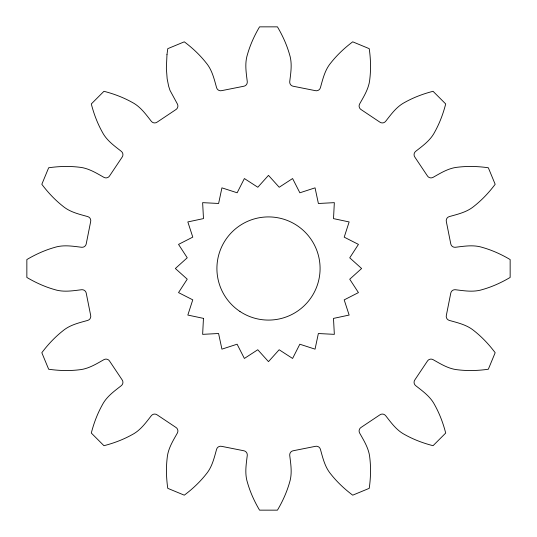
<?xml version="1.0" encoding="UTF-8"?>
<svg xmlns="http://www.w3.org/2000/svg" width="537" height="537" viewBox="0 0 537 537"><rect width="100%" height="100%" fill="white"/><g stroke="black" fill="none" stroke-linecap="round" stroke-linejoin="round"><path stroke-width="0.81" d="M166.98 54.687L166.356 68.233L167.148 78.744L168.618 86.135L170.021 90.431L177.378 103.97A4.215 4.215 0 0 1 175.733 109.702L157.294 122.027A4.215 4.215 0 0 1 151.367 121.349C145.735 114.159 140.332 106.507 131.974 102.245C123.174 97.358 113.69 93.8 103.95 91.303L91.303 103.95C93.8 113.69 97.358 123.174 102.245 131.974C106.507 140.332 114.159 145.735 121.349 151.367A4.215 4.215 0 0 1 122.027 157.294L109.702 175.733A4.215 4.215 0 0 1 103.97 177.378C96.016 172.887 88.095 167.886 78.744 167.148C68.749 166 58.62 166.342 48.666 167.766L41.826 184.285C47.853 192.333 54.774 199.73 62.661 205.993C69.79 212.075 78.926 214.142 87.726 216.592A4.215 4.215 0 0 1 90.619 221.808L86.289 243.563A4.215 4.215 0 0 1 81.624 247.275C72.555 246.174 63.326 244.583 54.405 247.476C44.725 250.242 35.502 254.437 26.85 259.559L26.85 277.441C35.502 282.563 44.725 286.758 54.405 289.524C63.326 292.417 72.555 290.826 81.624 289.725A4.215 4.215 0 0 1 86.289 293.437L90.619 315.192A4.215 4.215 0 0 1 87.726 320.408C78.926 322.858 69.79 324.925 62.661 331.007C54.774 337.27 47.853 344.667 41.826 352.715L48.666 369.234C58.62 370.658 68.749 371 78.744 369.852C88.095 369.114 96.016 364.113 103.97 359.622A4.215 4.215 0 0 1 109.702 361.267L122.027 379.706A4.215 4.215 0 0 1 121.349 385.633C114.159 391.265 106.507 396.668 102.245 405.026C97.358 413.826 93.8 423.31 91.303 433.05L103.95 445.697C113.69 443.2 123.174 439.642 131.974 434.755C140.332 430.493 145.735 422.841 151.367 415.651A4.215 4.215 0 0 1 157.294 414.973L175.733 427.298A4.215 4.215 0 0 1 177.378 433.03C172.887 440.984 167.886 448.905 167.148 458.256C166 468.251 166.342 478.38 167.766 488.334L184.285 495.174C192.333 489.147 199.73 482.226 205.993 474.339C212.075 467.21 214.142 458.074 216.592 449.274A4.215 4.215 0 0 1 221.808 446.381L243.563 450.711A4.215 4.215 0 0 1 247.275 455.376C246.174 464.445 244.583 473.674 247.476 482.595C250.242 492.275 254.437 501.498 259.559 510.15L277.441 510.15C282.563 501.498 286.758 492.275 289.524 482.595C292.417 473.674 290.826 464.445 289.725 455.376A4.215 4.215 0 0 1 293.437 450.711L315.192 446.381A4.215 4.215 0 0 1 320.408 449.274C322.858 458.074 324.925 467.21 331.007 474.339C337.27 482.226 344.667 489.147 352.715 495.174L369.234 488.334C370.658 478.38 371 468.251 369.852 458.256C369.114 448.905 364.113 440.984 359.622 433.03A4.215 4.215 0 0 1 361.267 427.298L379.706 414.973A4.215 4.215 0 0 1 385.633 415.651C391.265 422.841 396.668 430.493 405.026 434.755C413.826 439.642 423.31 443.2 433.05 445.697L445.697 433.05C443.2 423.31 439.642 413.826 434.755 405.026C430.493 396.668 422.841 391.265 415.651 385.633A4.215 4.215 0 0 1 414.973 379.706L427.298 361.267A4.215 4.215 0 0 1 433.03 359.622C440.984 364.113 448.905 369.114 458.256 369.852C468.251 371 478.38 370.658 488.334 369.234L495.174 352.715C489.147 344.667 482.226 337.27 474.339 331.007C467.21 324.925 458.074 322.858 449.274 320.408A4.215 4.215 0 0 1 446.381 315.192L450.711 293.437A4.215 4.215 0 0 1 455.376 289.725C464.445 290.826 473.674 292.417 482.595 289.524C492.275 286.758 501.498 282.563 510.15 277.441L510.15 259.559C501.498 254.437 492.275 250.242 482.595 247.476C473.674 244.583 464.445 246.174 455.376 247.275A4.215 4.215 0 0 1 450.711 243.563L446.381 221.808A4.215 4.215 0 0 1 449.274 216.592C458.074 214.142 467.21 212.075 474.339 205.993C482.226 199.73 489.147 192.333 495.174 184.285L488.334 167.766C478.38 166.342 468.251 166 458.256 167.148C448.905 167.886 440.984 172.887 433.03 177.378A4.215 4.215 0 0 1 427.298 175.733L414.973 157.294A4.215 4.215 0 0 1 415.651 151.367C422.841 145.735 430.493 140.332 434.755 131.974C439.642 123.174 443.2 113.69 445.697 103.95L433.05 91.303C423.31 93.8 413.826 97.358 405.026 102.245C396.668 106.507 391.265 114.159 385.633 121.349A4.215 4.215 0 0 1 379.706 122.027L361.267 109.702A4.215 4.215 0 0 1 359.622 103.97C364.113 96.016 369.114 88.095 369.852 78.744C371 68.749 370.658 58.62 369.234 48.666L352.715 41.826C344.667 47.853 337.27 54.774 331.007 62.661C324.925 69.79 322.858 78.926 320.408 87.726A4.215 4.215 0 0 1 315.192 90.619L293.437 86.289A4.215 4.215 0 0 1 289.725 81.624C290.826 72.555 292.417 63.326 289.524 54.405C286.758 44.725 282.563 35.502 277.441 26.85L259.559 26.85C254.437 35.502 250.242 44.725 247.476 54.405C244.583 63.326 246.174 72.555 247.275 81.624A4.215 4.215 0 0 1 243.563 86.289L221.808 90.619A4.215 4.215 0 0 1 216.592 87.726C214.142 78.926 212.075 69.79 205.993 62.661C199.73 54.774 192.333 47.853 184.285 41.826L167.766 48.666L166.98 54.687M203.456 318.374L202.637 334.356L218.579 333.504L221.922 349.151L237.099 344.204L244.382 358.454L257.767 349.748L268.487 361.629L279.159 349.755L292.591 358.454L299.827 344.224L315.051 349.151L318.36 333.531L334.343 334.35L333.49 318.407L349.137 315.065L344.19 299.881L358.441 292.605L349.735 279.22L361.616 268.5L349.741 257.827L358.441 244.395L344.21 237.159L349.137 221.935L333.517 218.626L334.336 202.644L318.394 203.496L315.051 187.849L299.868 192.796L292.591 178.546L279.206 187.252L268.487 175.371L257.814 187.245L244.382 178.546L237.146 192.776L221.922 187.849L218.613 203.469L202.63 202.65L203.483 218.593L187.836 221.935L192.783 237.119L178.532 244.395L187.238 257.78L175.357 268.5L187.232 279.173L178.532 292.605L192.763 299.841L187.836 315.065L203.456 318.374M239.952 311.467A51.586 51.586 0 0 0 319.985 271.742A51.586 51.586 0 0 0 245.563 222.291A51.586 51.586 0 0 0 239.952 311.467"/></g></svg>
